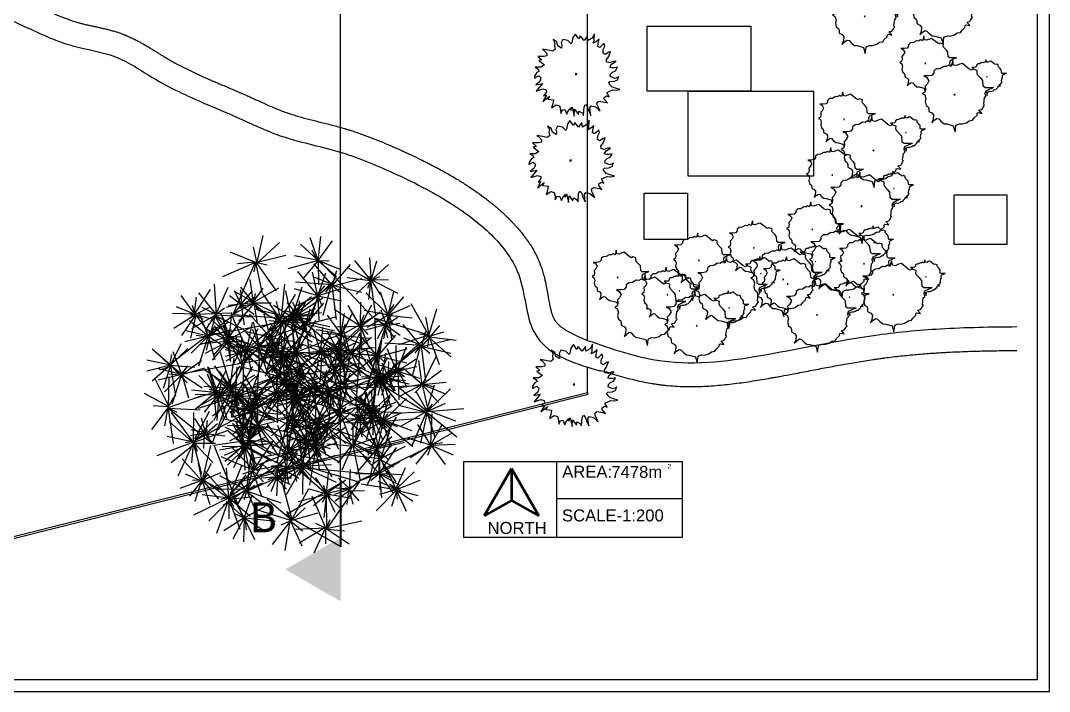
# Model space of a CAD drawing. Header units: millimetres. Extents: x -2023021 to 4454414, y -304659 to 993992.
# Drawn here: x 1213264 to 1299605, y 724014 to 780281 of the extents above; entities that cross this region are included whole.
import ezdxf

# ---------------------------------------------------------------- set-up
doc = ezdxf.new("R2010")
doc.units = ezdxf.units.MM
doc.header["$LTSCALE"] = 10
doc.header["$MEASUREMENT"] = 0
doc.linetypes.add('ACAD_ISO08W100', pattern=[36, 24, -3, 6, -3])
doc.linetypes.add('BANKLINE1', pattern=[5.5, 4, -1.5])
doc.layers.add('zelen', color=69, linetype='Continuous')
doc.styles.get("Standard").update_dxf_attribs({"font": 'arial.ttf'})

# ---------------------------------------------------------------- blocks, each defined once
blk = doc.blocks.new('*U16')
for points in [[(0, 1540.256), (-77.4954, 1428.4452), (-106.5784, 1341.501), (-135.636, 1217.295), (-155.0162, 1167.6126), (-280.9748, 1291.8186), (-474.7514, 1329.0804), (-532.892, 1204.8744), (-513.5118, 1105.5096), (-523.1892, 1006.1194), (-658.8506, 1093.089), (-707.2884, 1254.5568), (-842.9244, 1329.0804), (-775.1064, 1204.8744), (-794.4866, 1093.089), (-765.429, 968.8576), (-852.6272, 894.334), (-1036.701, 931.5958), (-1249.8832, 968.8576), (-1191.7426, 931.5958), (-1075.4614, 807.3898), (-1075.4614, 720.4456), (-1182.0398, 695.6044), (-1414.5768, 695.6044), (-1269.238, 558.9524), (-1385.5192, 534.1112), (-1172.3624, 372.6434), (-1307.9984, 285.6992), (-1521.1552, 285.6992), (-1414.5768, 223.5962), (-1366.139, 136.652), (-1453.3372, 86.9442), (-1540.5354, -37.2618), (-1550.2382, -124.206), (-1501.775, -86.9442), (-1385.5192, -37.2618), (-1307.9984, -111.7854), (-1346.7588, -260.8326), (-1501.775, -385.064), (-1249.8832, -335.3816), (-1482.3948, -621.0554), (-1230.503, -534.1112), (-1104.5444, -571.373), (-1094.8416, -658.3172), (-1201.42, -794.9692), (-1094.8416, -770.128), (-1230.503, -1006.1194), (-978.5858, -807.3898), (-1036.701, -919.1752), (-823.5442, -944.0164), (-852.6272, -1105.4842), (-901.065, -1254.5568), (-726.6686, -1142.746), (-600.71, -1180.0078), (-561.9496, -1316.6598), (-552.2722, -1465.707), (-484.4542, -1329.0804), (-397.2306, -1316.6598), (-319.7352, -1490.5482), (-280.9748, -1391.1834), (-174.3964, -1254.5568), (-174.3964, -1353.9216), (-125.9586, -1229.7156), (-48.4378, -1565.0718), (-29.0576, -1304.2392), (116.2812, -1502.9688), (135.6614, -1378.7628), (251.9172, -1440.8658), (310.0578, -1540.2306), (329.438, -1217.295), (377.8758, -1130.3254), (445.6938, -1204.8744), (494.157, -1341.501), (581.3552, -1540.2306), (552.2722, -1254.5568), (600.71, -1180.0078), (755.7516, -1217.295), (891.3876, -1329.0804), (939.8254, -1366.3422), (842.9498, -1180.0078), (813.8668, -1055.8018), (891.3876, -993.6988), (1114.2472, -1030.9606), (1211.1228, -1068.2224), (1094.867, -919.1752), (1094.867, -857.0722), (1182.0652, -794.9692), (1278.9408, -832.231), (1191.7426, -670.7378), (1414.6022, -571.373), (1540.5608, -583.7936), (1685.8996, -558.9524), (1521.1806, -509.27), (1375.8418, -459.5876), (1317.7012, -397.4846), (1259.5606, -310.515), (1308.0238, -260.8326), (1472.7174, -248.412), (1608.3788, -186.309), (1637.4364, -74.5236)], [(1647.1392, -74.5236), (1511.4778, -136.6266), (1433.9824, -111.7854), (1317.7012, -62.103), (1327.404, 24.8412), (1404.8994, 99.3648), (1521.1806, 149.0726), (1598.676, 285.6992), (1482.4202, 260.858), (1385.5192, 260.858), (1298.321, 285.6992), (1366.139, 397.4846), (1472.7174, 459.5876), (1540.5608, 496.8494), (1424.2796, 496.8494), (1298.321, 447.167), (1182.0652, 484.4288), (1172.3624, 571.3984), (1259.5606, 695.6044), (1327.404, 881.9134), (1259.5606, 857.0722), (1123.9246, 770.128), (1046.4038, 819.8104), (1056.1066, 956.437), (1114.2472, 1080.6684), (1094.867, 1192.4538), (1017.3462, 1117.9302), (920.4452, 1030.9606), (852.6272, 1068.2478), (862.33, 1167.6126), (901.0904, 1341.501), (794.512, 1254.5568), (678.2308, 1192.4538), (716.9912, 1291.8186), (726.6686, 1552.6766), (629.793, 1378.7628), (474.7768, 1291.8186), (455.3966, 1465.7324), (329.438, 1291.8186), (184.0992, 1465.7324), (135.6614, 1353.9216), (0, 1540.256)]]:
    blk.add_lwpolyline(points)
blk.add_lwpolyline([(9.7028, 49.6824), (0, 0), (48.4378, 12.4206), (58.1406, 37.2618)], close=True)
blk = doc.blocks.new('z_96')
at = {"color": 86, "linetype": 'Continuous'}
for p, q in [((-279.3, 139.9), (-326.8, 270.9)), ((-279.8, 149.9), (-254.2, 304.5)), ((-277.5, 143.8), (-209, 319.2)), ((-2.3, 183.5), (-55.4, 292.1)), ((0.6, 181.7), (29.5, 299.6)), ((5.7, 184.9), (91.8, 284.8)), ((-282.5, 143.4), (-440.4, 263.7)), ((-276.5, 141.1), (-146.8, 221.3)), ((-9.6, 182.8), (-129.6, 222.9)), ((1.7, 182.4), (-92.5, 262.1)), ((3.6, 188.7), (58.7, 265.3)), ((395.6, 94.6), (438.6, 246.5)), ((-292.1, 134.2), (-430.8, 180.4)), ((-280.1, 150.3), (-304, 174)), ((-5.7, 186.4), (-99.8, 114.3)), ((-4.6, 181.6), (-86.6, 72.3)), ((-0.6, 184.6), (125.7, 194.4)), ((1.5, 182.8), (69.9, 77.5)), ((9.8, 182.3), (88, 114.6)), ((393.4, 89.6), (354, 209.2)), ((393.4, 89.6), (479.1, 181.8)), ((-283.2, 138.5), (-471.2, 114.9)), ((-279.1, 142.3), (-397.9, 16.9)), ((-285.6, 136.6), (-375, 92.2)), ((-277.6, 139.7), (-313.4, -1.1)), ((-279.1, 135.4), (-307.4, 99.5)), ((-278.4, 130.6), (-221.9, 40)), ((-277.5, 137.2), (-129.1, 19.3)), ((-263.2, 140.3), (-131, 113.5)), ((-260.4, 142.3), (-97.9, 156.1)), ((393.4, 89.6), (284.7, 153.1)), ((393.4, 89.6), (514.5, 123.6)), ((-71.7, -35.5), (-42.1, 65.4)), ((393.4, 89.6), (273.9, 50.1)), ((393.4, 89.6), (293.9, 12.5)), ((391.3, 83.5), (363.2, 41.9)), ((393.4, 89.6), (493.5, 13.4)), ((393.4, 89.6), (516.7, 64.5)), ((393.4, 89.6), (442.6, -26.2)), ((409.2, 93.4), (456.4, 89)), ((-74.7, -24.6), (-111.9, 37.5)), ((164.1, -89.9), (142.7, 11.7)), ((163.4, -89), (238.9, 7.6)), ((-237.5, -199.4), (-267, -22)), ((-234, -202.3), (-196.3, -40.6)), ((-75, -39.2), (-157.1, -75.4)), ((-74, -33), (-152.4, -40.5)), ((-65.2, -32.9), (-135.5, -11.4)), ((-76.2, -35.8), (-103.5, -105.8)), ((-80, -28.7), (-89.9, -20)), ((-72.5, -35.1), (-71.9, -112)), ((-70.4, -41.1), (3.7, -57.1)), ((-69.9, -39.6), (-38.4, -102.6)), ((-68.1, -28.4), (-55.8, -19.3)), ((159.3, -86.3), (85.5, -28.7)), ((167, -88.4), (276, -24.7)), ((167.1, -94.6), (37.3, -175)), ((161.1, -92.4), (74, -95.2)), ((163.6, -101.8), (119, -170.9)), ((163.4, -86.5), (137.7, -55.7)), ((164.5, -93.4), (157.3, -141.4)), ((160.4, -93), (267.6, -148.2)), ((164.2, -92.2), (234.3, -170.2)), ((165.3, -92), (295.7, -74)), ((166.9, -90.5), (187.1, -100.1)), ((167, -104.1), (188, -212.9)), ((168.3, -88.4), (194, -71.5)), ((-237.4, -199.3), (-392.1, -169)), ((-242.3, -196.3), (-391.5, -241.3)), ((-242.2, -199.4), (-329.5, -310.3)), ((-246.4, -194), (-283.1, -163.8)), ((-241, -201.7), (-259.1, -277.3)), ((-242.2, -201.7), (-47.9, -207.3)), ((-236.2, -200.9), (-139.2, -306.8)), ((-231, -196), (-205.2, -161.9)), ((-230.8, -205.8), (-146.5, -236))]:
    blk.add_line(p, q, dxfattribs=at)
at = {"color": 251, "linetype": 'Continuous'}
for p, q in [((-4.6, -3.2), (0.8, 176.4)), ((-17.8, -5.6), (-274.7, 141.8)), ((0, 0), (389.1, 84.4)), ((-10.4, -6), (-235.7, -205.3)), ((-16, -6.1), (-74.7, -37.4)), ((-5, -18.9), (163.8, -91.6))]:
    blk.add_line(p, q, dxfattribs=at)
blk = doc.blocks.new('сосна 1')
for p, rotation in [((317.7, 388.3), 121.1570021628385), ((-412.6, 386.5), 205.4822314301707), ((-117.1, 122.3), 55.05972244949476), ((-351.5, 121.7), 257.3134436407499), ((-136.5, 361.1), 177.7388340989747), ((-143.1, -5.5), 121.1570021628385), ((285.8, 9.1), 60.73020616460848), ((-343.1, -101.5), 57.88453704712605), ((-274, 161.3), 177.7388340989747), ((234.4, -65.1), 73.86762904044271), ((173.8, 17), 349.7944254651076), ((326.9, 45.9), 177.7388340989747), ((98.1, -4.6), 177.7388340989747), ((-502.4, -282.3), 279.7984529833926), ((-175.3, -367), 63.19571700542104), ((-48.9, -393.6), 342.5348703671633), ((260.9, -458.6), 13.7229345296671)]:
    blk.add_blockref('z_96', p, dxfattribs=dict(rotation=rotation))
blk = doc.blocks.new('Clump of Trees or Bushes - plan')
for points in [[(-10.993, 56.487), (-9.228, 58.426), (-10.144, 63.512), (-8.923, 67.033), (-3.43, 69.772), (2.673, 72.119), (-2.82, 71.728), (-10.449, 71.728), (-13.195, 74.075), (-13.806, 83.073), (-16.857, 86.594), (-22.045, 92.071), (-22.961, 94.81), (-22.656, 98.722), (-28.759, 100.678), (-31.811, 99.113), (-35.472, 101.461), (-45.543, 109.676), (-49.815, 108.503), (-55.308, 106.155), (-59.58, 106.938), (-60.801, 113.98), (-63.242, 104.982), (-67.209, 106.938), (-70.872, 104.59), (-74.839, 104.982), (-80.637, 101.461), (-86.435, 101.069), (-90.402, 97.548), (-90.402, 94.419), (-93.454, 90.898), (-98.947, 90.115), (-105.66, 90.115), (-101.083, 87.768), (-98.031, 82.682), (-100.778, 77.596), (-103.829, 74.466), (-103.219, 69.772), (-104.134, 65.077), (-108.102, 62.73), (-104.439, 60.774), (-102.609, 55.297), (-103.829, 50.211), (-102.303, 44.342), (-98.947, 41.995), (-98.031, 38.865), (-98.031, 34.953), (-93.148, 32.606), (-90.707, 29.476), (-91.317, 22.434), (-93.454, 17.348), (-89.487, 21.26), (-85.519, 23.999), (-82.468, 23.216), (-78.806, 19.304), (-74.228, 15.783), (-69.956, 15.392), (-59.886, 12.653), (-58.254, 7.074)], [(59.448, 5.262), (60.936, 4.858), (62.652, -1.011), (63.415, 4.858), (64.178, 5.836), (66.848, 6.814), (69.709, 6.569), (73.905, 7.792), (76.385, 9.748), (79.627, 10.237), (81.153, 12.438), (84.014, 15.127), (84.205, 17.084), (85.158, 17.573), (88.591, 16.839), (85.73, 20.262), (88.591, 20.751), (89.545, 21.974), (90.689, 24.174), (91.452, 24.663), (90.499, 25.886), (91.261, 31.999), (92.596, 33.466), (92.024, 36.645), (92.787, 38.845), (96.22, 40.557), (100.035, 42.024), (96.602, 41.779), (91.834, 41.779), (90.117, 43.246), (89.736, 48.871), (87.828, 51.071), (84.586, 54.494), (84.014, 56.206), (84.205, 58.651), (80.39, 59.873), (78.483, 58.895), (76.194, 60.362), (69.9, 65.497), (67.23, 64.764), (63.797, 63.297), (61.126, 63.786), (60.364, 68.187), (58.838, 62.563), (56.358, 63.786), (54.07, 62.319), (51.59, 62.563), (47.966, 60.362), (44.343, 60.118), (41.863, 57.917), (41.863, 55.961), (39.956, 53.761), (36.523, 53.272), (32.327, 53.272), (35.187, 51.805), (36.641, 49.381)]]:
    blk.add_lwpolyline(points)
for points in [[(-4.577, 66.508), (-7.629, 55.261), (-12.588, 57.706), (-17.166, 54.772), (-22.125, 55.261), (-29.372, 50.86), (-36.62, 50.371), (-41.579, 45.969), (-41.579, 42.057), (-45.393, 37.656), (-52.259, 36.678), (-60.651, 36.678), (-54.93, 33.743), (-51.115, 27.386), (-54.548, 21.029), (-58.363, 17.116), (-57.6, 11.248), (-58.744, 5.38), (-63.703, 2.446), (-59.126, 0), (-56.837, -6.846), (-58.363, -13.203), (-56.455, -20.539), (-52.259, -23.473), (-51.115, -27.385), (-51.115, -32.275), (-45.012, -35.21), (-41.96, -39.122), (-42.723, -47.924), (-45.393, -54.282), (-40.434, -49.391), (-35.475, -45.968), (-31.661, -46.946), (-27.083, -51.837), (-21.362, -56.238), (-16.021, -56.727), (-3.433, -60.15), (0, -71.887), (1.526, -60.15), (3.052, -58.194), (8.392, -56.238), (14.114, -56.727), (22.506, -54.282), (27.465, -50.369), (33.949, -49.391), (37.001, -44.99), (42.723, -39.611), (43.104, -35.699), (45.012, -34.721), (51.878, -36.188), (46.156, -29.341), (51.878, -28.363), (53.785, -25.918), (56.074, -21.517), (57.6, -20.539), (55.692, -18.094), (57.218, -5.868), (59.888, -2.934), (58.744, 3.424), (60.27, 7.825), (67.136, 11.248), (74.765, 14.182), (67.899, 13.693), (58.363, 13.693), (54.93, 16.627), (54.167, 27.875), (50.352, 32.276), (43.867, 39.123), (42.723, 42.546), (43.104, 47.436), (35.475, 49.882), (31.661, 47.925), (27.083, 50.86), (14.495, 61.129), (9.155, 59.662), (2.289, 56.728), (-3.052, 57.706)], [(-58.055, 61.947), (-58.97, 60.774), (-57.139, 60.774)], [(62.08, 35.667), (61.508, 34.933), (62.652, 34.933)], [(-1.144, 1.468), (-2.289, 0), (0, 0)]]:
    blk.add_lwpolyline(points, close=True)

msp = doc.modelspace()

# ---------------------------------------------------------------- hatches: boundary and pattern name
at = {"true_color": 0x000000}
h = msp.add_hatch(color=18, dxfattribs=at)
h.dxf.hatch_style = 1
h.paths.add_polyline_path([(1240122, 731566), (1240122, 736920), (1235484, 734243)])
h.paths.add_polyline_path([(1240122, 843101), (1235484, 840424), (1240122, 837747)])

# ---------------------------------------------------------------- linework, layer by layer
for p, q in [((1299605, 724014), (1299605, 846974)), ((1298605, 725014), (1298605, 845995)), ((1260849, 753458), (1260849, 793216)), ((1260849, 749088), (1260849, 751215)), ((1176741, 727985), (1260849, 749088)), ((1176777, 727839), (1260885, 748942)), ((1260885, 748942), (1260849, 749088)), ((1250443, 743285), (1250443, 736929)), ((1250443, 743285), (1268773, 743285)), ((1258279, 736929), (1258279, 743285)), ((1268773, 743285), (1268773, 736929)), ((1258279, 740204), (1268773, 740204)), ((1268773, 736929), (1250443, 736929)), ((1135534, 725014), (1274913, 725014)), ((1274913, 725014), (1298605, 725014)), ((1135534, 724014), (1274913, 724014)), ((1274913, 724014), (1299605, 724014))]:
    msp.add_line(p, q)
at = {"linetype": 'ACAD_ISO08W100', "ltscale": 250}
msp.add_line((1240121, 736148), (1240121, 843097), dxfattribs=at)
at = {"lineweight": 53}
for p, q in [((1252171, 738739), (1254464, 742711)), ((1254464, 742711), (1256757, 738739)), ((1254464, 742711), (1254464, 740036)), ((1254464, 740036), (1252171, 738739)), ((1254464, 740036), (1256757, 738739))]:
    msp.add_line(p, q, dxfattribs=at)
for points in [[(1265846, 779822), (1274542, 779822), (1274542, 774358), (1265846, 774358)], [(1269282, 774358), (1279802, 774358), (1279802, 767245), (1269282, 767245)], [(1265586, 765811), (1269232, 765811), (1269232, 761922), (1265586, 761922)], [(1291602, 765667), (1296029, 765667), (1296029, 761496), (1291602, 761496)], [(1235490, 738822), (1240127, 741499), (1240127, 736145)]]:
    msp.add_lwpolyline(points, close=True)
for points, knots in [([(1183333, 806613), (1183754, 805873), (1183769, 805816), (1183815, 805645), (1183846, 805531), (1183921, 805250), (1183964, 805084), (1184051, 804746), (1184094, 804575), (1184178, 804229), (1184219, 804053), (1184261, 803866), (1184262, 803857), (1184265, 803844), (1184266, 803840), (1184269, 803827), (1184271, 803818), (1184277, 803792), (1184281, 803775), (1184292, 803723), (1184299, 803690), (1184318, 803601), (1184329, 803548), (1184352, 803444), (1184362, 803395), (1184384, 803299), (1184394, 803253), (1184415, 803165), (1184425, 803123), (1184446, 803043), (1184456, 803004), (1184476, 802932), (1184486, 802898), (1184506, 802834), (1184516, 802804), (1184536, 802747), (1184546, 802721), (1184557, 802692), (1184559, 802686), (1184562, 802680), (1184563, 802678), (1184564, 802675), (1184564, 802674), (1184566, 802670), (1184567, 802667), (1184571, 802658), (1184573, 802653), (1184581, 802636), (1184586, 802624), (1184602, 802590), (1184613, 802567), (1184642, 802510), (1184660, 802477), (1184699, 802410), (1184720, 802377), (1184764, 802311), (1184787, 802278), (1184835, 802213), (1184861, 802180), (1184913, 802117), (1184941, 802086), (1184997, 802026), (1185025, 801996), (1185061, 801961), (1185068, 801955), (1185077, 801947), (1185079, 801945), (1185082, 801941), (1185084, 801940), (1185090, 801934), (1185094, 801931), (1185105, 801920), (1185113, 801913), (1185137, 801891), (1185154, 801877), (1185198, 801839), (1185226, 801816), (1185286, 801768), (1185318, 801744), (1185384, 801695), (1185418, 801670), (1185490, 801619), (1185527, 801594), (1185605, 801542), (1185645, 801516), (1185729, 801462), (1185772, 801435), (1185861, 801380), (1185907, 801352), (1186001, 801295), (1186049, 801267), (1186149, 801208), (1186200, 801178), (1186277, 801132), (1186303, 801117), (1186350, 801089), (1186372, 801076), (1186400, 801060), (1186405, 801057), (1186416, 801051), (1186422, 801047), (1186438, 801038), (1186449, 801031), (1186482, 801012), (1186504, 800999), (1186570, 800960), (1186614, 800934), (1186746, 800855), (1186834, 800803), (1187087, 800650), (1187253, 800548), (1187585, 800341), (1187751, 800235), (1187956, 800101), (1187994, 800075), (1188110, 799999), (1188187, 799947), (1188284, 799881), (1188305, 799866), (1188339, 799843), (1188353, 799834), (1188380, 799815), (1188393, 799806), (1188433, 799778), (1188460, 799760), (1188540, 799704), (1188593, 799666), (1188752, 799553), (1188857, 799477), (1189170, 799246), (1189375, 799089), (1189779, 798770), (1189978, 798608), (1190370, 798279), (1190563, 798113), (1190809, 797896), (1190864, 797847), (1190948, 797772), (1190977, 797745), (1191019, 797707), (1191033, 797695), (1191059, 797671), (1191072, 797659), (1191112, 797623), (1191138, 797599), (1191216, 797528), (1191268, 797480), (1191422, 797338), (1191523, 797243), (1191724, 797055), (1191822, 796962), (1192018, 796777), (1192115, 796686), (1192306, 796505), (1192401, 796416), (1192590, 796240), (1192683, 796153), (1192869, 795982), (1192961, 795898), (1193076, 795796), (1193098, 795776), (1193135, 795744), (1193149, 795731), (1193174, 795709), (1193185, 795699), (1193204, 795683), (1193210, 795677), (1193223, 795666), (1193229, 795661), (1193240, 795650), (1193246, 795645), (1193264, 795630), (1193275, 795620), (1193310, 795590), (1193333, 795569), (1193404, 795509), (1193451, 795468), (1193593, 795347), (1193690, 795267), (1193926, 795072), (1194066, 794957), (1194352, 794728), (1194497, 794613), (1194790, 794381), (1194939, 794265), (1195239, 794029), (1195390, 793910), (1195696, 793669), (1195850, 793547), (1196159, 793299), (1196314, 793172), (1196499, 793019), (1196529, 792995), (1196568, 792962), (1196578, 792954), (1196596, 792939), (1196604, 792933), (1196620, 792919), (1196628, 792913), (1196652, 792892), (1196668, 792879), (1196716, 792839), (1196748, 792812), (1196843, 792731), (1196906, 792678), (1197106, 792507), (1197242, 792389), (1197509, 792157), (1197641, 792041), (1197902, 791813), (1198032, 791700), (1198287, 791477), (1198414, 791367), (1198666, 791152), (1198791, 791046), (1199040, 790839), (1199164, 790738), (1199410, 790541), (1199533, 790446), (1199676, 790337), (1199696, 790322), (1199737, 790291), (1199758, 790276), (1199820, 790230), (1199861, 790200), (1199986, 790108), (1200070, 790048), (1200307, 789881), (1200461, 789775), (1200776, 789565), (1200936, 789460), (1201261, 789252), (1201427, 789148), (1201761, 788941), (1201930, 788837), (1202273, 788629), (1202446, 788525), (1202795, 788314), (1202971, 788208), (1203201, 788069), (1203254, 788037), (1203342, 787984), (1203377, 787963), (1203428, 787931), (1203444, 787922), (1203476, 787903), (1203491, 787893), (1203539, 787864), (1203570, 787845), (1203665, 787787), (1203728, 787749), (1203916, 787633), (1204042, 787555), (1204417, 787323), (1204665, 787168), (1205273, 786787), (1205631, 786560), (1206344, 786109), (1206699, 785885), (1207098, 785633), (1207143, 785605), (1207233, 785548), (1207278, 785520), (1207414, 785435), (1207504, 785378), (1207774, 785209), (1207953, 785098), (1208443, 784795), (1208753, 784605), (1209372, 784234), (1209681, 784052), (1210300, 783696), (1210609, 783522), (1210948, 783338), (1210976, 783323), (1211029, 783294), (1211054, 783281), (1211105, 783254), (1211130, 783240), (1211206, 783200), (1211257, 783173), (1211409, 783092), (1211511, 783039), (1211819, 782880), (1212025, 782775), (1212519, 782528), (1212808, 782386), (1213390, 782105), (1213684, 781966), (1214028, 781804), (1214075, 781781), (1214218, 781714), (1214313, 781669), (1214466, 781598), (1214523, 781571), (1214610, 781530), (1214640, 781516), (1214680, 781497), (1214691, 781492), (1214712, 781482), (1214723, 781478), (1214754, 781463), (1214776, 781453), (1214839, 781423), (1214881, 781404), (1215006, 781345), (1215090, 781306), (1215332, 781194), (1215490, 781121), (1215803, 780980), (1215958, 780911), (1216266, 780777), (1216419, 780713), (1216723, 780588), (1216873, 780529), (1217172, 780415), (1217321, 780361), (1217617, 780260), (1217764, 780212), (1217938, 780160), (1217966, 780152), (1218049, 780127), (1218104, 780111), (1218165, 780095), (1218170, 780093), (1218180, 780090), (1218186, 780089), (1218201, 780085), (1218211, 780082), (1218242, 780074), (1218263, 780068), (1218326, 780052), (1218368, 780041), (1218499, 780008), (1218588, 779986), (1218771, 779943), (1218865, 779922), (1219056, 779880), (1219153, 779858), (1219352, 779815), (1219453, 779794), (1219659, 779749), (1219763, 779726), (1219975, 779679), (1220083, 779655), (1220302, 779604), (1220412, 779577), (1220637, 779521), (1220750, 779491), (1220980, 779428), (1221096, 779395), (1221331, 779323), (1221450, 779285), (1221689, 779203), (1221809, 779160), (1221937, 779110), (1221944, 779107), (1221958, 779102), (1221964, 779100), (1221985, 779092), (1221998, 779086), (1222038, 779070), (1222065, 779060), (1222145, 779027), (1222197, 779005), (1222360, 778935), (1222468, 778886), (1222681, 778787), (1222785, 778736), (1222990, 778632), (1223090, 778579), (1223288, 778473), (1223385, 778419), (1223576, 778311), (1223669, 778257), (1223854, 778148), (1223945, 778094), (1224123, 777986), (1224211, 777932), (1224385, 777825), (1224470, 777772), (1224639, 777667), (1224722, 777615), (1224886, 777513), (1224967, 777463), (1225126, 777364), (1225205, 777316), (1225302, 777257), (1225321, 777246), (1225354, 777226), (1225369, 777217), (1225395, 777201), (1225407, 777194), (1225426, 777183), (1225433, 777179), (1225447, 777170), (1225455, 777166), (1225470, 777156), (1225478, 777152), (1225501, 777138), (1225516, 777129), (1225562, 777102), (1225593, 777084), (1225686, 777030), (1225748, 776994), (1225935, 776888), (1226061, 776818), (1226407, 776629), (1226630, 776512), (1227081, 776283), (1227310, 776171), (1227772, 775949), (1228005, 775841), (1228477, 775625), (1228715, 775519), (1229053, 775370), (1229150, 775327), (1229314, 775256), (1229380, 775227), (1229503, 775174), (1229560, 775150), (1229674, 775101), (1229731, 775076), (1229902, 775003), (1230016, 774954), (1230380, 774798), (1230631, 774692), (1231136, 774476), (1231390, 774367), (1231691, 774236), (1231736, 774217), (1231871, 774158), (1231961, 774118), (1232096, 774059), (1232141, 774039), (1232214, 774007), (1232242, 773994), (1232283, 773976), (1232296, 773970), (1232322, 773958), (1232335, 773953), (1232374, 773935), (1232400, 773924), (1232478, 773889), (1232530, 773865), (1232685, 773796), (1232787, 773750), (1233052, 773629), (1233214, 773556), (1233534, 773411), (1233692, 773340), (1234006, 773201), (1234162, 773132), (1234470, 773000), (1234623, 772936), (1234926, 772812), (1235077, 772752), (1235375, 772638), (1235523, 772584), (1235680, 772529), (1235690, 772525), (1235707, 772519), (1235715, 772517), (1235731, 772511), (1235738, 772509), (1235762, 772501), (1235777, 772495), (1235824, 772480), (1235855, 772469), (1235950, 772438), (1236013, 772417), (1236220, 772351), (1236366, 772307), (1236663, 772220), (1236814, 772178), (1237119, 772094), (1237274, 772053), (1237588, 771972), (1237746, 771932), (1238068, 771851), (1238230, 771811), (1238559, 771730), (1238725, 771688), (1239060, 771604), (1239229, 771561), (1239570, 771472), (1239742, 771427), (1240088, 771332), (1240263, 771282), (1240459, 771224), (1240480, 771218), (1240521, 771206), (1240541, 771200), (1240603, 771181), (1240644, 771169), (1240767, 771131), (1240848, 771106), (1241092, 771029), (1241254, 770976), (1241721, 770819), (1242024, 770711), (1242624, 770488), (1242921, 770372), (1243509, 770135), (1243800, 770014), (1244377, 769767), (1244663, 769641), (1245029, 769477), (1245111, 769440), (1245239, 769382), (1245285, 769361), (1245347, 769332), (1245363, 769325), (1245394, 769311), (1245410, 769304), (1245457, 769282), (1245488, 769268), (1245582, 769225), (1245645, 769196), (1245833, 769108), (1245959, 769050), (1246335, 768873), (1246586, 768752), (1247192, 768456), (1247547, 768277), (1248254, 767909), (1248606, 767719), (1249307, 767325), (1249656, 767122), (1250099, 766852), (1250196, 766792), (1250329, 766709), (1250364, 766687), (1250442, 766638), (1250485, 766611), (1250569, 766557), (1250612, 766529), (1250739, 766447), (1250823, 766392), (1251076, 766225), (1251245, 766111), (1251652, 765829), (1251890, 765658), (1252362, 765304), (1252596, 765121), (1253057, 764745), (1253285, 764551), (1253734, 764150), (1253956, 763943), (1254216, 763686), (1254259, 763643), (1254332, 763569), (1254363, 763538), (1254407, 763493), (1254421, 763479), (1254448, 763451), (1254462, 763436), (1254503, 763394), (1254530, 763365), (1254613, 763279), (1254667, 763221), (1254833, 763042), (1254943, 762918), (1255161, 762665), (1255269, 762536), (1255481, 762270), (1255585, 762133), (1255789, 761853), (1255888, 761709), (1256063, 761442), (1256140, 761320), (1256288, 761071), (1256359, 760944), (1256498, 760685), (1256565, 760552), (1256692, 760282), (1256753, 760144), (1256821, 759976), (1256832, 759948), (1256866, 759864), (1256887, 759808), (1256917, 759727), (1256926, 759702), (1256939, 759668), (1256942, 759659), (1256949, 759639), (1256952, 759629), (1256959, 759610), (1256963, 759600), (1256973, 759570), (1256980, 759551), (1256999, 759492), (1257012, 759453), (1257050, 759336), (1257074, 759258), (1257119, 759104), (1257140, 759028), (1257181, 758876), (1257200, 758801), (1257244, 758624), (1257268, 758522), (1257312, 758322), (1257333, 758224), (1257372, 758029), (1257390, 757933), (1257426, 757744), (1257443, 757651), (1257476, 757468), (1257491, 757379), (1257522, 757203), (1257537, 757116), (1257567, 756948), (1257582, 756866), (1257611, 756705), (1257626, 756627), (1257656, 756475), (1257670, 756401), (1257701, 756258), (1257716, 756189), (1257748, 756057), (1257763, 755993), (1257796, 755871), (1257812, 755813), (1257843, 755714), (1257856, 755671), (1257884, 755589), (1257898, 755550), (1257926, 755477), (1257940, 755442), (1257968, 755377), (1257983, 755346), (1258008, 755294), (1258019, 755272), (1258034, 755246), (1258036, 755241), (1258045, 755225), (1258050, 755215), (1258057, 755204), (1258058, 755203), (1258060, 755200), (1258060, 755198), (1258063, 755194), (1258065, 755191), (1258070, 755182), (1258074, 755176), (1258085, 755158), (1258093, 755146), (1258116, 755112), (1258131, 755090), (1258164, 755045), (1258181, 755023), (1258218, 754978), (1258238, 754955), (1258279, 754909), (1258301, 754885), (1258347, 754838), (1258371, 754814), (1258422, 754766), (1258449, 754742), (1258505, 754693), (1258535, 754668), (1258596, 754619), (1258628, 754594), (1258695, 754543), (1258730, 754518), (1258802, 754467), (1258839, 754442), (1258916, 754391), (1258956, 754365), (1259057, 754303), (1259118, 754266), (1259247, 754192), (1259314, 754155), (1259452, 754081), (1259523, 754044), (1259670, 753970), (1259746, 753934), (1259901, 753860), (1259981, 753824), (1260144, 753751), (1260227, 753715), (1260397, 753642), (1260484, 753606), (1260660, 753533), (1260750, 753497), (1260844, 753460), (1260846, 753459), (1260849, 753458)], [0, 0, 0, 0, 175.630603, 175.630603, 526.891808, 526.891808, 1027.010068, 1027.010068, 1527.128329, 1527.128329, 2027.246589, 2027.246589, 2052.218133, 2052.218133, 2063.981779, 2063.981779, 2088.7114, 2088.7114, 2138.17064, 2138.17064, 2237.089122, 2237.089122, 2402.545282, 2402.545282, 2568.001442, 2568.001442, 2733.457603, 2733.457603, 2898.913763, 2898.913763, 3064.369923, 3064.369923, 3229.826084, 3229.826084, 3395.282244, 3395.282244, 3560.738404, 3560.738404, 3597.279942, 3597.279942, 3607.262496, 3607.262496, 3617.24505, 3617.24505, 3637.210158, 3637.210158, 3677.140373, 3677.140373, 3757.000804, 3757.000804, 3916.721666, 3916.721666, 4144.482786, 4144.482786, 4372.243905, 4372.243905, 4600.005025, 4600.005025, 4827.766145, 4827.766145, 5055.527265, 5055.527265, 5283.288384, 5283.288384, 5335.299136, 5335.299136, 5349.669396, 5349.669396, 5364.039656, 5364.039656, 5392.780176, 5392.780176, 5450.261216, 5450.261216, 5565.223297, 5565.223297, 5748.278616, 5748.278616, 5931.333936, 5931.333936, 6114.389256, 6114.389256, 6297.444576, 6297.444576, 6480.499895, 6480.499895, 6663.555215, 6663.555215, 6846.610535, 6846.610535, 7029.665855, 7029.665855, 7212.721174, 7212.721174, 7301.443618, 7301.443618, 7376.501168, 7376.501168, 7394.955929, 7394.955929, 7413.410689, 7413.410689, 7450.320211, 7450.320211, 7524.139254, 7524.139254, 7671.777341, 7671.777341, 7967.053513, 7967.053513, 8517.33444, 8517.33444, 9067.615366, 9067.615366, 9194.691091, 9194.691091, 9448.842541, 9448.842541, 9517.471705, 9517.471705, 9561.87954, 9561.87954, 9606.287375, 9606.287375, 9695.103045, 9695.103045, 9872.734386, 9872.734386, 10227.997066, 10227.997066, 10938.522427, 10938.522427, 11649.047787, 11649.047787, 12359.573148, 12359.573148, 12565.835884, 12565.835884, 12676.46659, 12676.46659, 12726.535722, 12726.535722, 12776.604855, 12776.604855, 12876.743121, 12876.743121, 13077.019651, 13077.019651, 13477.572713, 13477.572713, 13878.125774, 13878.125774, 14278.678835, 14278.678835, 14679.231897, 14679.231897, 15079.784958, 15079.784958, 15480.33802, 15480.33802, 15577.696509, 15577.696509, 15639.180539, 15639.180539, 15688.916277, 15688.916277, 15718.718551, 15718.718551, 15743.983363, 15743.983363, 15769.248174, 15769.248174, 15819.777796, 15819.777796, 15920.837041, 15920.837041, 16122.955531, 16122.955531, 16527.192511, 16527.192511, 17099.304291, 17099.304291, 17671.41607, 17671.41607, 18243.527849, 18243.527849, 18815.639629, 18815.639629, 19387.751408, 19387.751408, 19959.863187, 19959.863187, 20068.202288, 20068.202288, 20103.90854, 20103.90854, 20133.458926, 20133.458926, 20163.009312, 20163.009312, 20222.110083, 20222.110083, 20340.311626, 20340.311626, 20576.714712, 20576.714712, 21096.341467, 21096.341467, 21615.968223, 21615.968223, 22135.594978, 22135.594978, 22655.221734, 22655.221734, 23174.848489, 23174.848489, 23694.475245, 23694.475245, 24214.102, 24214.102, 24300.135681, 24300.135681, 24386.169362, 24386.169362, 24558.236723, 24558.236723, 24902.371446, 24902.371446, 25515.262458, 25515.262458, 26128.15347, 26128.15347, 26741.044481, 26741.044481, 27353.935493, 27353.935493, 27966.826505, 27966.826505, 28579.717517, 28579.717517, 28761.224174, 28761.224174, 28882.278972, 28882.278972, 28936.499301, 28936.499301, 28990.719631, 28990.719631, 29099.16029, 29099.16029, 29316.041607, 29316.041607, 29749.804243, 29749.804243, 30617.329515, 30617.329515, 31881.277454, 31881.277454, 33145.225394, 33145.225394, 33306.453723, 33306.453723, 33467.682052, 33467.682052, 33790.13871, 33790.13871, 34435.052026, 34435.052026, 35549.415222, 35549.415222, 36663.778418, 36663.778418, 37778.141614, 37778.141614, 37879.244676, 37879.244676, 37969.756672, 37969.756672, 38060.268668, 38060.268668, 38241.29266, 38241.29266, 38603.340645, 38603.340645, 39327.436614, 39327.436614, 40320.490831, 40320.490831, 41313.545048, 41313.545048, 41472.663828, 41472.663828, 41790.901388, 41790.901388, 41980.785056, 41980.785056, 42079.88177, 42079.88177, 42114.958755, 42114.958755, 42150.035739, 42150.035739, 42220.189708, 42220.189708, 42360.497647, 42360.497647, 42641.113524, 42641.113524, 43179.586076, 43179.586076, 43718.058629, 43718.058629, 44256.531181, 44256.531181, 44795.003734, 44795.003734, 45333.476287, 45333.476287, 45871.948839, 45871.948839, 45974.555909, 45974.555909, 46179.770047, 46179.770047, 46198.678932, 46198.678932, 46217.587816, 46217.587816, 46255.405585, 46255.405585, 46331.041124, 46331.041124, 46482.3122, 46482.3122, 46790.878101, 46790.878101, 47099.444003, 47099.444003, 47408.009904, 47408.009904, 47716.575806, 47716.575806, 48025.141707, 48025.141707, 48333.707608, 48333.707608, 48642.27351, 48642.27351, 48950.839411, 48950.839411, 49259.405313, 49259.405313, 49567.971214, 49567.971214, 49876.537115, 49876.537115, 49893.707668, 49893.707668, 49910.878221, 49910.878221, 49945.219327, 49945.219327, 50013.90154, 50013.90154, 50151.265964, 50151.265964, 50442.323265, 50442.323265, 50733.380565, 50733.380565, 51024.437866, 51024.437866, 51315.495167, 51315.495167, 51606.552467, 51606.552467, 51897.609768, 51897.609768, 52188.667069, 52188.667069, 52479.724369, 52479.724369, 52770.78167, 52770.78167, 53061.838971, 53061.838971, 53352.896271, 53352.896271, 53424.052806, 53424.052806, 53479.24627, 53479.24627, 53523.731923, 53523.731923, 53549.675903, 53549.675903, 53578.861942, 53578.861942, 53608.047981, 53608.047981, 53666.420058, 53666.420058, 53783.164214, 53783.164214, 54016.652524, 54016.652524, 54483.629145, 54483.629145, 55294.251622, 55294.251622, 56104.8741, 56104.8741, 56915.496577, 56915.496577, 57726.119055, 57726.119055, 58054.080137, 58054.080137, 58275.078967, 58275.078967, 58463.858009, 58463.858009, 58652.63705, 58652.63705, 59030.195132, 59030.195132, 59848.013694, 59848.013694, 60665.832256, 60665.832256, 60809.558318, 60809.558318, 61097.010442, 61097.010442, 61240.017035, 61240.017035, 61329.047919, 61329.047919, 61370.51689, 61370.51689, 61411.985862, 61411.985862, 61494.923804, 61494.923804, 61660.79969, 61660.79969, 61992.55146, 61992.55146, 62525.695924, 62525.695924, 63058.840389, 63058.840389, 63591.984853, 63591.984853, 64125.129317, 64125.129317, 64658.273782, 64658.273782, 65191.418246, 65191.418246, 65226.465825, 65226.465825, 65254.525769, 65254.525769, 65282.585713, 65282.585713, 65338.705601, 65338.705601, 65450.945376, 65450.945376, 65675.424927, 65675.424927, 66181.672631, 66181.672631, 66687.920335, 66687.920335, 67194.168039, 67194.168039, 67700.415743, 67700.415743, 68206.663447, 68206.663447, 68712.911152, 68712.911152, 69219.158856, 69219.158856, 69725.40656, 69725.40656, 70231.654264, 70231.654264, 70290.89892, 70290.89892, 70350.143575, 70350.143575, 70468.632887, 70468.632887, 70705.611511, 70705.611511, 71179.568758, 71179.568758, 72081.328976, 72081.328976, 72983.089195, 72983.089195, 73884.849414, 73884.849414, 74786.609632, 74786.609632, 75047.696326, 75047.696326, 75195.077337, 75195.077337, 75245.302672, 75245.302672, 75295.528008, 75295.528008, 75395.978679, 75395.978679, 75596.88002, 75596.88002, 75998.682704, 75998.682704, 76802.288071, 76802.288071, 77941.322408, 77941.322408, 79080.356746, 79080.356746, 80219.391083, 80219.391083, 80539.862453, 80539.862453, 80656.977763, 80656.977763, 80797.55187, 80797.55187, 80938.125977, 80938.125977, 81219.274192, 81219.274192, 81781.570621, 81781.570621, 82587.764721, 82587.764721, 83393.95882, 83393.95882, 84200.15292, 84200.15292, 85006.347019, 85006.347019, 85167.019523, 85167.019523, 85281.922478, 85281.922478, 85333.722988, 85333.722988, 85385.523497, 85385.523497, 85489.124517, 85489.124517, 85696.326555, 85696.326555, 86120.409604, 86120.409604, 86544.492653, 86544.492653, 86968.575703, 86968.575703, 87392.658752, 87392.658752, 87735.640144, 87735.640144, 88078.621536, 88078.621536, 88421.602929, 88421.602929, 88764.584321, 88764.584321, 88832.113335, 88832.113335, 88967.171363, 88967.171363, 89025.934463, 89025.934463, 89048.236847, 89048.236847, 89071.509964, 89071.509964, 89094.783082, 89094.783082, 89141.329316, 89141.329316, 89234.421786, 89234.421786, 89420.606725, 89420.606725, 89606.791664, 89606.791664, 89792.976603, 89792.976603, 90048.971031, 90048.971031, 90304.965459, 90304.965459, 90560.959887, 90560.959887, 90816.954315, 90816.954315, 91072.948743, 91072.948743, 91328.943171, 91328.943171, 91584.937599, 91584.937599, 91840.932027, 91840.932027, 92096.926455, 92096.926455, 92352.920883, 92352.920883, 92608.915311, 92608.915311, 92864.909739, 92864.909739, 93072.730391, 93072.730391, 93280.551044, 93280.551044, 93488.371696, 93488.371696, 93696.192348, 93696.192348, 93867.230988, 93867.230988, 93910.117256, 93910.117256, 93995.889794, 93995.889794, 94009.363406, 94009.363406, 94022.837019, 94022.837019, 94049.784244, 94049.784244, 94103.678694, 94103.678694, 94211.467593, 94211.467593, 94409.066741, 94409.066741, 94606.665889, 94606.665889, 94804.265037, 94804.265037, 95001.864185, 95001.864185, 95199.463333, 95199.463333, 95397.06248, 95397.06248, 95594.661628, 95594.661628, 95792.260776, 95792.260776, 95989.859924, 95989.859924, 96187.459072, 96187.459072, 96385.05822, 96385.05822, 96669.211447, 96669.211447, 96953.364673, 96953.364673, 97237.5179, 97237.5179, 97521.671127, 97521.671127, 97805.824354, 97805.824354, 98089.977581, 98089.977581, 98374.130808, 98374.130808, 98658.284035, 98658.284035, 98666.370708, 98666.370708, 98666.370708, 98666.370708]), ([(1181808, 805408), (1181987, 804745), (1182299, 803586), (1182623, 801819), (1183694, 800310), (1185432, 799321), (1187523, 798047), (1189686, 796287), (1192179, 793794), (1195299, 791540), (1198500, 788499), (1202303, 786318), (1206143, 783856), (1209889, 781543), (1213805, 779694), (1217440, 778008), (1221320, 777535), (1224686, 775143), (1228157, 773553), (1231752, 772058), (1235348, 770318), (1239931, 769480), (1244697, 767500), (1249185, 765241), (1252907, 762452), (1255638, 758816), (1255653, 753367), (1258829, 751807), (1260849, 751215)], [0, 0, 0, 0, 2063.823657, 3606.465728, 5340.187271, 7393.784365, 9541.594258, 12699.521451, 15723.357676, 20108.075704, 24215.274742, 28912.299227, 33190.280597, 37919.804382, 42093.974112, 46185.34795, 49884.43316, 53552.658735, 58333.850037, 61347.919074, 65238.55489, 70260.016117, 75208.377791, 80670.070861, 85305.285944, 89058.03669, 93999.478016, 99726.130588, 99726.130588, 99726.130588, 99726.130588]), ([(1260849, 753458), (1262910, 752741), (1267790, 751044), (1276066, 752187), (1283683, 753854), (1290710, 754524), (1294725, 754596), (1296867, 754610)], [0, 0, 0, 0, 6471.742853, 15326.699115, 24389.217114, 30013.973047, 36438.043659, 36438.043659, 36438.043659, 36438.043659]), ([(1260849, 751215), (1260849, 751215), (1261482, 751015), (1261942, 750910), (1262174, 750893), (1262683, 750730), (1262940, 750650), (1263457, 750495), (1263718, 750420), (1264244, 750277), (1264510, 750208), (1265047, 750080), (1265317, 750019), (1265819, 749918), (1266050, 749876), (1266334, 749829), (1266386, 749820), (1266542, 749796), (1266646, 749781), (1266769, 749763), (1266788, 749761), (1266823, 749756), (1266839, 749754), (1266872, 749750), (1266888, 749747), (1266937, 749741), (1266970, 749737), (1267068, 749725), (1267133, 749717), (1267329, 749695), (1267459, 749681), (1267860, 749644), (1268131, 749625), (1268672, 749598), (1268941, 749589), (1269479, 749582), (1269747, 749584), (1270282, 749595), (1270549, 749605), (1271080, 749633), (1271344, 749650), (1271872, 749692), (1272134, 749717), (1272657, 749771), (1272918, 749801), (1273437, 749865), (1273695, 749900), (1274209, 749973), (1274465, 750011), (1274974, 750091), (1275227, 750133), (1275731, 750217), (1275981, 750261), (1276266, 750311), (1276303, 750318), (1276376, 750330), (1276412, 750337), (1276521, 750356), (1276594, 750369), (1276811, 750409), (1276956, 750435), (1277389, 750515), (1277677, 750568), (1278431, 750710), (1278896, 750799), (1279821, 750976), (1280280, 751064), (1281195, 751237), (1281651, 751322), (1282558, 751486), (1283011, 751565), (1283913, 751715), (1284363, 751787), (1284910, 751867), (1285008, 751881), (1285134, 751899), (1285163, 751903), (1285219, 751911), (1285247, 751915), (1285331, 751927), (1285388, 751935), (1285557, 751958), (1285669, 751973), (1286008, 752017), (1286234, 752045), (1286913, 752126), (1287368, 752176), (1288039, 752241), (1288255, 752262), (1288904, 752319), (1289338, 752353), (1290013, 752400), (1290254, 752416), (1290563, 752434), (1290630, 752438), (1290764, 752446), (1290832, 752450), (1291034, 752461), (1291168, 752468), (1291573, 752488), (1291843, 752500), (1292654, 752533), (1293196, 752550), (1294283, 752578), (1294828, 752588), (1295871, 752602), (1296368, 752606), (1296867, 752609)], [0, 0, 0, 0, 1526.834118, 1526.834118, 2290.251177, 2290.251177, 3053.668236, 3053.668236, 3817.085295, 3817.085295, 4580.502354, 4580.502354, 5343.919413, 5343.919413, 5982.135758, 5982.135758, 6124.206566, 6124.206566, 6408.348182, 6408.348182, 6459.138017, 6459.138017, 6503.408485, 6503.408485, 6547.678953, 6547.678953, 6636.21989, 6636.21989, 6813.301763, 6813.301763, 7167.465509, 7167.465509, 7905.167901, 7905.167901, 8642.870294, 8642.870294, 9380.572686, 9380.572686, 10118.275079, 10118.275079, 10855.977471, 10855.977471, 11593.679864, 11593.679864, 12331.382256, 12331.382256, 13069.084649, 13069.084649, 13806.787041, 13806.787041, 14544.489434, 14544.489434, 15282.191826, 15282.191826, 15390.17519, 15390.17519, 15498.158554, 15498.158554, 15714.125282, 15714.125282, 16146.058739, 16146.058739, 17009.925651, 17009.925651, 18419.695856, 18419.695856, 19829.466061, 19829.466061, 21239.236265, 21239.236265, 22649.00647, 22649.00647, 24058.776675, 24058.776675, 24366.581719, 24366.581719, 24454.864219, 24454.864219, 24543.146719, 24543.146719, 24719.711718, 24719.711718, 25072.841718, 25072.841718, 25779.101716, 25779.101716, 27191.621712, 27191.621712, 27861.495725, 27861.495725, 29201.243749, 29201.243749, 29944.723242, 29944.723242, 30151.967367, 30151.967367, 30359.211493, 30359.211493, 30773.699744, 30773.699744, 31602.676247, 31602.676247, 33260.629252, 33260.629252, 34918.582258, 34918.582258, 36425.007982, 36425.007982, 36425.007982, 36425.007982])]:
    msp.add_open_spline(points, degree=3, knots=knots)

# ---------------------------------------------------------------- block references
at = {"xscale": 16.17208348636941, "yscale": 16.17208348636941, "zscale": 16.17208348636941}
msp.add_blockref('сосна 1', (1237635, 749171), dxfattribs=at)
at = {"layer": 'zelen'}
for name, p, xscale, yscale, zscale in [('Clump of Trees or Bushes - plan', (1290676, 781420), 43.11638107232748, 43.11638107232748, 43.11638107232748), ('Clump of Trees or Bushes - plan', (1284155, 780630), 43.11638107232748, 43.11638107232748, 43.11638107232748), ('*U16', (1259823, 775738), 2.218021895684851, 2.218021895697659, 2.218021895684851), ('Clump of Trees or Bushes - plan', (1291686, 774055), 43.11638107232748, 43.11638107232748, 43.11638107232748), ('Clump of Trees or Bushes - plan', (1284885, 769376), 43.11638107232748, 43.11638107232748, 43.11638107232748), ('*U16', (1259365, 768484), 2.218021895684851, 2.218021895697659, 2.218021895684851), ('Clump of Trees or Bushes - plan', (1283881, 764697), 43.11638107232748, 43.11638107232748, 43.11638107232748), ('Clump of Trees or Bushes - plan', (1282209, 760130), 43.11638107232748, 43.11638107232748, 43.11638107232748), ('Clump of Trees or Bushes - plan', (1277303, 758570), 43.11638107232748, 43.11638107232748, 43.11638107232748), ('Clump of Trees or Bushes - plan', (1272708, 757548), 43.11638107232748, 43.11638107232748, 43.11638107232748), ('Clump of Trees or Bushes - plan', (1286554, 757271), 43.11638107232748, 43.11638107232748, 43.11638107232748), ('Clump of Trees or Bushes - plan', (1265879, 756115), 43.11638107232748, 43.11638107232748, 43.11638107232748), ('Clump of Trees or Bushes - plan', (1280152, 755563), 43.11638107232748, 43.11638107232748, 43.11638107232748), ('Clump of Trees or Bushes - plan', (1270056, 754671), 43.11638107232748, 43.11638107232748, 43.11638107232748), ('*U16', (1259654, 749693), 2.218021895684851, 2.218021895697659, 2.218021895684851)]:
    msp.add_blockref(name, p, dxfattribs=dict(at, xscale=xscale, yscale=yscale, zscale=zscale))

# ---------------------------------------------------------------- texts
at = {"linetype": 'BANKLINE1', "attachment_point": 1}
for s, width, insert, char_height in [('AREA:', 14140.13, (1258714, 742943), 1000), ('7478m', 19850.93, (1262840, 742926), 1000), ('2', 8290.33, (1267549, 743093), 400)]:
    msp.add_mtext_dynamic_manual_height_columns(s, width=width, gutter_width=12.5, heights=[0], dxfattribs=dict(at, insert=insert, char_height=char_height))
at = {"attachment_point": 1}
for s, width, insert, char_height in [('{\\fVerdana|b0|i0|c0|p34;B}', 22190.43, (1232499, 739862), 2500), ('SCALE-1:200', 93655.49, (1258699, 739276), 1000), ('NORTH', 10260.59, (1252450, 738227), 1000)]:
    msp.add_mtext_dynamic_manual_height_columns(s, width=width, gutter_width=12.5, heights=[0], dxfattribs=dict(at, insert=insert, char_height=char_height))

doc.saveas('drawing.dxf')
